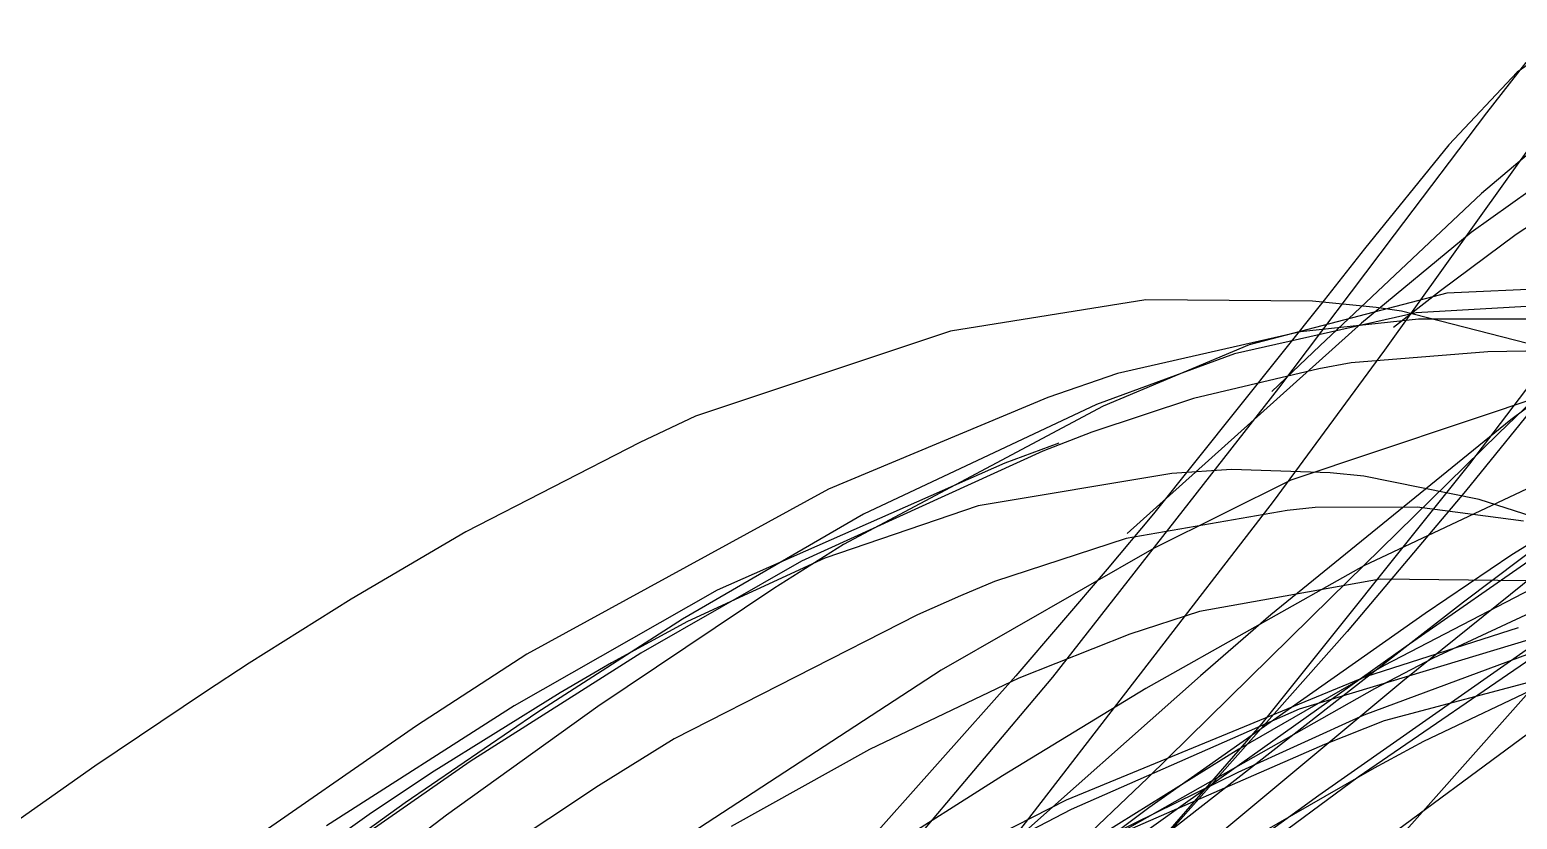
# Model space of a CAD drawing. Header units: metres. Extents: x -307 to 280, y -97 to 158.
# Drawn here: x -72.32 to -32.89, y 38.29 to 59.23 of the extents above; entities that cross this region are included whole.
import ezdxf

# ---------------------------------------------------------------- set-up
doc = ezdxf.new("R2010")
doc.units = ezdxf.units.M

msp = doc.modelspace()

# ---------------------------------------------------------------- linework, layer by layer
for p, q in [((-31.289, 59.231, -1346.789), (-32.899, 58.103, -1347.19)), ((-32.669, 58.365, -1350.618), (-33.708, 57.024, -1350.952)), ((-32.899, 58.103, -1347.19), (-34.704, 56.182, -1347.71)), ((-30.327, 57.862, -1357.271), (-33.844, 54.891, -1356.538)), ((-33.708, 57.024, -1350.952), (-36.158, 53.789, -1351.719)), ((-30.513, 56.415, -1352.576), (-34.119, 53.858, -1352.667)), ((-28.979, 56.381, -1350.741), (-32.926, 53.797, -1349.962)), ((-34.704, 56.182, -1347.71), (-36.943, 53.423, -1348.391)), ((-32.394, 56.356, -1352.147), (-36.414, 50.736, -1353.639)), ((-33.844, 54.891, -1356.538), (-38.126, 50.849, -1356.001)), ((-36.158, 53.789, -1351.719), (-39.221, 49.728, -1352.614)), ((-34.119, 53.858, -1352.667), (-37.018, 51.451, -1352.817)), ((-32.926, 53.797, -1349.962), (-34.926, 52.304, -1349.683)), ((-36.943, 53.423, -1348.391), (-38.015, 52.062, -1348.713)), ((-29.592, 52.482, -1343.544), (-34.76, 52.244, -1344.202)), ((-42.734, 52.069, -1343.64), (-47.915, 51.236, -1344.367)), ((-38.318, 52.035, -1343.15), (-42.734, 52.069, -1343.64)), ((-38.015, 52.062, -1348.713), (-42.536, 46.395, -1350.018)), ((-34.76, 52.244, -1344.202), (-40.001, 50.875, -1345.171)), ((-34.926, 52.304, -1349.683), (-36.171, 51.336, -1349.549)), ((-30.152, 52.084, -1353.35), (-34.262, 46.992, -1354.347)), ((-35.57, 51.72, -1345.876), (-40.388, 50.633, -1346.876)), ((-36.633, 51.865, -1342.978), (-38.318, 52.035, -1343.15)), ((-35.96, 51.771, -1342.911), (-36.633, 51.865, -1342.978)), ((-32.28, 50.826, -1342.531), (-35.96, 51.771, -1342.911)), ((-31.304, 51.972, -1345.193), (-35.57, 51.72, -1345.876)), ((-30.933, 51.97, -1350.615), (-34.157, 47.718, -1351.79)), ((-37.018, 51.451, -1352.817), (-43.233, 45.868, -1353.247)), ((-35.507, 51.557, -1343.923), (-38.639, 51.218, -1344.377)), ((-32.614, 51.555, -1343.566), (-35.507, 51.557, -1343.923)), ((-47.915, 51.236, -1344.367), (-54.671, 48.981, -1345.65)), ((-40.001, 50.875, -1345.171), (-43.868, 49.25, -1346.117)), ((-38.639, 51.218, -1344.377), (-43.487, 50.119, -1345.231)), ((-30.071, 51.139, -1342.722), (-33.061, 48.884, -1343.178)), ((-40.388, 50.633, -1346.876), (-44.046, 49.292, -1347.827)), ((-38.126, 50.849, -1356.001), (-39.396, 49.641, -1355.918)), ((-36.414, 50.736, -1353.639), (-39.361, 46.716, -1354.607)), ((-33.673, 50.687, -1343.083), (-37.295, 50.395, -1343.47)), ((-32.666, 50.705, -1342.988), (-33.673, 50.687, -1343.083)), ((-43.487, 50.119, -1345.231), (-45.331, 49.48, -1345.63)), ((-38.15, 50.235, -1343.584), (-41.478, 49.454, -1344.075)), ((-37.295, 50.395, -1343.47), (-38.15, 50.235, -1343.584)), ((-39.221, 49.728, -1352.614), (-45.209, 42.065, -1354.173)), ((-45.331, 49.48, -1345.63), (-51.15, 47.051, -1347.054)), ((-44.046, 49.292, -1347.827), (-50.216, 46.384, -1349.724)), ((-41.478, 49.454, -1344.075), (-44.172, 48.562, -1344.562)), ((-31.995, 49.599, -1351.597), (-38.896, 47.286, -1351.826)), ((-32.494, 49.381, -1346.004), (-33.387, 48.527, -1346.285)), ((-54.671, 48.981, -1345.65), (-56.149, 48.287, -1346.011)), ((-43.868, 49.25, -1346.117), (-50.754, 45.584, -1348.167)), ((-44.172, 48.562, -1344.562), (-45.463, 48.053, -1344.829)), ((-33.061, 48.884, -1343.178), (-39.422, 43.714, -1344.293)), ((-33.387, 48.527, -1346.285), (-37.844, 44.155, -1347.677)), ((-27.535, 48.705, -1357.318), (-33.036, 45.304, -1357.221)), ((-56.149, 48.287, -1346.011), (-60.759, 45.914, -1347.239)), ((-45.046, 48.268, -1345.569), (-46.474, 47.733, -1345.912)), ((-28.471, 48.463, -1349.703), (-34.32, 44.053, -1349.157)), ((-46.474, 47.733, -1345.912), (-54.096, 44.37, -1347.958)), ((-45.463, 48.053, -1344.829), (-51.86, 45.14, -1346.333)), ((-34.157, 47.718, -1351.79), (-39.659, 40.834, -1353.473)), ((-30.937, 47.856, -1348.293), (-36.96, 45.01, -1347.985)), ((-42.052, 47.461, -1345.949), (-47.181, 46.609, -1346.776)), ((-40.47, 47.567, -1345.704), (-42.052, 47.461, -1345.949)), ((-37.85, 47.477, -1345.295), (-40.47, 47.567, -1345.704)), ((-36.959, 47.395, -1345.154), (-37.85, 47.477, -1345.295)), ((-33.903, 46.777, -1344.628), (-36.959, 47.395, -1345.154)), ((-51.15, 47.051, -1347.054), (-59.142, 42.669, -1349.506)), ((-38.896, 47.286, -1351.826), (-42.518, 45.486, -1352.13)), ((-34.262, 46.992, -1354.347), (-37.401, 43.27, -1355.027)), ((-29.527, 47.116, -1343.944), (-35.927, 41.952, -1345.123)), ((-47.181, 46.609, -1346.776), (-51.244, 45.218, -1347.524)), ((-39.361, 46.716, -1354.607), (-46.235, 37.806, -1356.568)), ((-38.25, 46.559, -1343.919), (-38.988, 46.482, -1344.12)), ((-35.544, 46.569, -1343.162), (-38.25, 46.559, -1343.919)), ((-32.732, 46.203, -1342.323), (-35.544, 46.569, -1343.162)), ((-31.131, 45.879, -1344.081), (-33.903, 46.777, -1344.628)), ((-50.216, 46.384, -1349.724), (-55.016, 43.597, -1351.477)), ((-42.536, 46.395, -1350.018), (-43.764, 44.923, -1350.338)), ((-38.988, 46.482, -1344.12), (-43.262, 45.742, -1345.272)), ((-60.759, 45.914, -1347.239), (-63.798, 44.129, -1348.171)), ((-43.262, 45.742, -1345.272), (-46.747, 44.599, -1346.22)), ((-50.754, 45.584, -1348.167), (-52.593, 44.414, -1348.818)), ((-42.518, 45.486, -1352.13), (-48.166, 42.251, -1352.795)), ((-32.211, 45.407, -1349.692), (-35.836, 42.874, -1349.492)), ((-51.86, 45.14, -1346.333), (-56.125, 42.699, -1347.599)), ((-51.244, 45.218, -1347.524), (-54.888, 43.534, -1348.299)), ((-36.96, 45.01, -1347.985), (-42.74, 41.763, -1347.915)), ((-33.036, 45.304, -1357.221), (-35.332, 43.751, -1357.174)), ((-46.747, 44.599, -1346.22), (-47.651, 44.22, -1346.473)), ((-43.764, 44.923, -1350.338), (-46.179, 42.098, -1350.935)), ((-36.528, 44.658, -1343.424), (-41.319, 43.807, -1344.661)), ((-32.629, 44.617, -1342.59), (-36.528, 44.658, -1343.424)), ((-32.05, 44.639, -1358.534), (-36.421, 42.369, -1359.497)), ((-29.995, 44.598, -1340.709), (-35.257, 38.658, -1342.318)), ((-54.096, 44.37, -1347.958), (-59.476, 41.301, -1349.743)), ((-52.593, 44.414, -1348.818), (-57.26, 41.287, -1350.575)), ((-47.651, 44.22, -1346.473), (-48.79, 43.711, -1346.797)), ((-37.844, 44.155, -1347.677), (-42.683, 39.389, -1349.09)), ((-30.896, 44.532, -1357.46), (-35.126, 42.566, -1358.291)), ((-63.798, 44.129, -1348.171), (-66.5, 42.431, -1349.071)), ((-41.319, 43.807, -1344.661), (-43.159, 43.198, -1345.222)), ((-30.255, 44.117, -1355.62), (-37.112, 39.409, -1355.824)), ((-34.32, 44.053, -1349.157), (-36.021, 42.722, -1349.116)), ((-55.016, 43.597, -1351.477), (-58.877, 41.115, -1353.036)), ((-54.888, 43.534, -1348.299), (-56.9, 42.44, -1348.779)), ((-48.79, 43.711, -1346.797), (-55.234, 40.427, -1348.7)), ((-35.332, 43.751, -1357.174), (-42.655, 38.593, -1357.004)), ((-39.422, 43.714, -1344.293), (-41.291, 42.094, -1344.672)), ((-30.641, 43.644, -1354.869), (-38.671, 41.215, -1355.815)), ((-32.872, 43.366, -1355.222), (-36.914, 42.071, -1355.748)), ((-43.159, 43.198, -1345.222), (-46.105, 42.034, -1346.19)), ((-37.401, 43.27, -1355.027), (-44.89, 34.828, -1356.471)), ((-30.897, 43.304, -1350.893), (-36.96, 41.05, -1351.491)), ((-59.142, 42.669, -1349.506), (-62.066, 40.767, -1350.576)), ((-56.125, 42.699, -1347.599), (-60.646, 39.822, -1349.13)), ((-36.021, 42.722, -1349.116), (-43.628, 36.784, -1349.247)), ((-35.836, 42.874, -1349.492), (-41.682, 38.719, -1349.498)), ((-32.48, 42.898, -1356.446), (-38.148, 38.921, -1356.273)), ((-28.914, 42.898, -1353.047), (-36.418, 40.903, -1354.1)), ((-30.363, 42.745, -1358.085), (-35.381, 40.355, -1359.032)), ((-66.5, 42.431, -1349.071), (-67.66, 41.67, -1349.479)), ((-56.9, 42.44, -1348.779), (-58.258, 41.647, -1349.125)), ((-48.166, 42.251, -1352.795), (-55.2, 37.649, -1353.945)), ((-36.421, 42.369, -1359.497), (-40.276, 40.149, -1360.411)), ((-35.126, 42.566, -1358.291), (-36.679, 41.752, -1358.62)), ((-45.209, 42.065, -1354.173), (-52.739, 33.141, -1355.8)), ((-46.179, 42.098, -1350.935), (-51.084, 36.597, -1352.028)), ((-41.291, 42.094, -1344.672), (-50.478, 33.94, -1346.689)), ((-46.105, 42.034, -1346.19), (-50.058, 40.144, -1347.622)), ((-36.914, 42.071, -1355.748), (-44.848, 38.798, -1356.954)), ((-35.927, 41.952, -1345.123), (-40.909, 37.798, -1346.174)), ((-67.66, 41.67, -1349.479), (-70.591, 39.697, -1350.549)), ((-58.258, 41.647, -1349.125), (-61.672, 39.528, -1350.047)), ((-42.74, 41.763, -1347.915), (-46.539, 39.449, -1347.999)), ((-36.679, 41.752, -1358.62), (-45.631, 36.689, -1360.635)), ((-59.476, 41.301, -1349.743), (-64.45, 38.123, -1351.605)), ((-58.877, 41.115, -1353.036), (-62.37, 38.731, -1354.542)), ((-57.26, 41.287, -1350.575), (-61.273, 38.402, -1352.224)), ((-38.671, 41.215, -1355.815), (-44.713, 38.554, -1356.696)), ((-36.96, 41.05, -1351.491), (-40.296, 39.534, -1351.93)), ((-62.066, 40.767, -1350.576), (-69.245, 35.796, -1353.423)), ((-39.659, 40.834, -1353.473), (-47.664, 31.613, -1355.365)), ((-36.418, 40.903, -1354.1), (-37.999, 40.278, -1354.359)), ((-32.415, 40.696, -1357.885), (-36.851, 37.428, -1358.009)), ((-55.234, 40.427, -1348.7), (-57.242, 39.177, -1349.344)), ((-37.999, 40.278, -1354.359), (-44.357, 37.496, -1355.475)), ((-35.381, 40.355, -1359.032), (-36.684, 39.651, -1359.298)), ((-60.646, 39.822, -1349.13), (-68.298, 34.499, -1352.069)), ((-50.058, 40.144, -1347.622), (-53.725, 38.1, -1349.082)), ((-40.276, 40.149, -1360.411), (-47.949, 35.386, -1362.365)), ((-70.591, 39.697, -1350.549), (-74.255, 37.124, -1351.97)), ((-61.672, 39.528, -1350.047), (-63.32, 38.422, -1350.532)), ((-46.539, 39.449, -1347.999), (-55.612, 33.679, -1348.492)), ((-36.684, 39.651, -1359.298), (-45.091, 34.824, -1361.111)), ((-40.296, 39.534, -1351.93), (-43.583, 37.914, -1352.425)), ((-57.242, 39.177, -1349.344), (-60.719, 36.88, -1350.507)), ((-42.683, 39.389, -1349.09), (-49.721, 32.715, -1350.905)), ((-37.112, 39.409, -1355.824), (-40.447, 36.949, -1355.913)), ((-62.37, 38.731, -1354.542), (-72.428, 31.467, -1359.189)), ((-41.682, 38.719, -1349.498), (-49.798, 32.937, -1350.096)), ((-44.848, 38.798, -1356.954), (-49.152, 36.611, -1357.742)), ((-38.148, 38.921, -1356.273), (-39.696, 37.799, -1356.221)), ((-35.257, 38.658, -1342.318), (-37.013, 36.685, -1342.852)), ((-61.273, 38.402, -1352.224), (-70.045, 31.741, -1356.117)), ((-63.32, 38.422, -1350.532), (-69.289, 34.184, -1352.416)), ((-44.713, 38.554, -1356.696), (-52.531, 34.498, -1358.051)), ((-42.655, 38.593, -1357.004), (-50.49, 32.773, -1356.781))]:
    msp.add_line(p, q)

doc.saveas('drawing.dxf')
